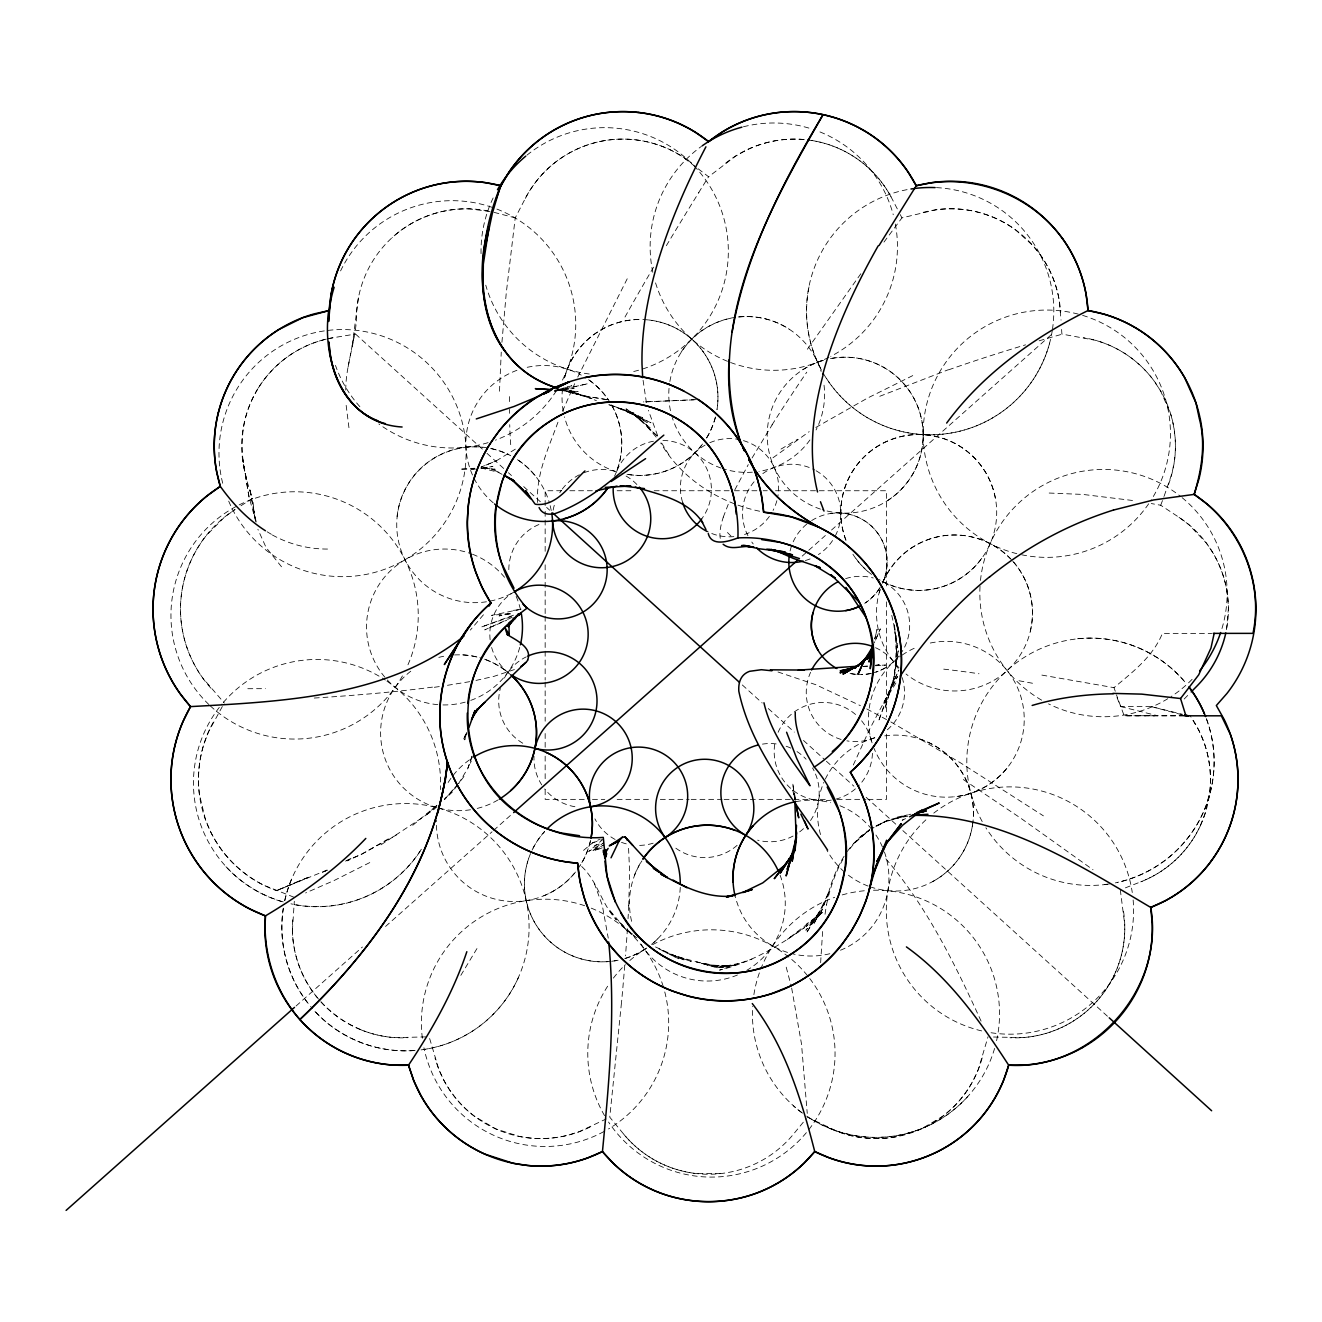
<?xml version="1.0" encoding="UTF-8"?>
<svg xmlns="http://www.w3.org/2000/svg" width="1322" height="1322" viewBox="0 0 1322 1322"><rect width="100%" height="100%" fill="white"/><g stroke="black" fill="none" stroke-linecap="round" stroke-linejoin="round"><path stroke-width="0.75" stroke-dasharray="5 3.75" d="M896.217 635.552L895.87 667.874L897.423 645.301M509.466 401.607L509.598 392.965M499.485 391.246L501.253 352.131M292.41 930.506L294.31 901.274M628.694 905.785L629.669 873.148L628.512 846.824M820.632 962.68L822.73 929.614M345.753 390.106C345.653 363.533 357.056 338.663 356.61 312.174A109.908 109.908 0 0 1 488.198 211.008M501.93 342.282L506.26 292.955L515.233 217.866L525.33 198.399A109.858 109.858 0 0 1 587.679 144.875A109.115 109.115 0 0 1 624.001 139.124A111.081 111.081 0 0 1 670.865 150.163L681.508 156.029L708.592 176.768L735.676 156.046L746.302 150.163A111.048 111.048 0 0 1 793.134 139.141A109.098 109.098 0 0 1 805.329 139.653M1226.469 629.702L1228.419 608.285L1227.808 597.594A109.908 109.908 0 0 0 1179.026 517.332L1160.716 505.252L1151.264 503.55M621.456 1002.952L609.756 1117.173L623.67 1134.111A109.908 109.908 0 0 0 793.514 1134.111L806.172 1118.709M897.407 643.203L893.639 681.954L898.299 650.804L893.275 680.02L884.831 708.923L893.87 678.351L878.452 721.432L889.243 691.687L898.844 670.023M358.411 297.847L352.247 345.554L353.486 338.696L347.851 368.408M825.044 914.246L826.481 904.628M874.85 638.708L877.097 629.289L874.734 638.906M465.741 735.974L464.716 739.857L466.782 732.966M807.428 1117.173L838.264 1131.83L849.914 1135.367A111.412 111.412 0 0 0 898.117 1136.358L921.368 1128.922L942.536 1116.412A108.933 108.933 0 0 0 973.356 1080.239L978.363 1069.349L988.03 1036.762M1164.219 495.932L1172.069 473.078L1174.366 461.147A111.23 111.23 0 0 0 1170.383 413.208L1160.584 390.882L1153.809 380.571A109.495 109.495 0 0 0 1095.376 340.283L1061.88 334.069L1061.533 328.087M472.103 756.068L468.021 767.999L458.602 783.582L463.972 776.477M471.954 756.448L468.021 767.999L471.326 761.026M723.266 517.15L729.314 501.583M828.398 892.697L819.822 915.551L828.977 891.871L813.443 924.805L824.73 902.348L806.271 933.183L819.574 912.114L805.875 930.242L821.689 912.824L805.858 926.689L822.631 912.345L787.201 939.463L804.718 927.449C778.741 946.155 751.012 962.532 719.565 970.117L752.003 959.078M1160.716 505.252L1163.938 496.708M1200.409 825.572L1204.953 814.005L1209.944 790.077A111.23 111.23 0 0 0 1203.929 742.237L1199.186 731L1189.982 715.301M557.95 422.214C548.647 447.96 535.84 474.433 537.608 502.459M853.318 764.975L869.496 729.447L897.638 676.302L883.46 704.147L898.663 670.32M875.528 640.129L880.32 628.859L874.255 642.922M562.528 411.192L574.69 383.677M465.774 734.371L463.295 739.775L467.294 731.248M577.764 377.051L627.306 278.611M222.327 706.526L208.479 731.942L203.952 744.022A119.773 119.773 0 0 0 199.49 794.869L205.571 819.937L210.727 832.017A117.509 117.509 0 0 0 263.475 885.079L294.641 897.489M734.834 489.834L748.269 464.617M752.086 457.941L772.213 424.726M460.833 975.339L476.961 948.568M884.17 702.164L897.208 680.896M698.644 192.698L708.592 176.768M807.378 349.223L861.101 273.373M457.528 785.02L452.19 792.225L444.374 799.513L457.28 785.004M883.972 242.091L901.951 217.866L935.679 209.834A109.362 109.362 0 0 1 1015.511 229.846L1033.027 245.71L1040.431 254.997A108.999 108.999 0 0 1 1059.104 299.532L1061.054 320.139M483.455 614.78L470.302 630.098M444.374 799.513L454.718 787.912M603.41 839.007L588.687 851.418L603.691 842.758L591.777 851.269L603.84 844.923L594.735 850.806L603.989 847.105M1184.182 699.024L1189.783 693.339M847.303 851.484A2606.802 449.777 57.7 0 1 853.582 843.601L860.44 836.644L872.9 827.754M849.815 848.906A2609.81 452.24 57.5 0 1 854.921 842.709L869.43 829.919L860.44 836.644M296.045 1006.025L362.393 947.031M385.545 926.458L492.032 831.802M493.569 830.431L512.093 813.972M802.223 556.083L825.358 535.509M831.538 530.023L1053.766 332.5M436.822 805.379L411.786 826.085M854.921 842.692L869.43 829.919L853.533 843.535M435.219 806.916L424.858 815.955L380.422 845.171M436.871 805.825L424.858 815.955L435.401 808.386M583.547 850.393L592.339 843.006L599.643 839.272M1041.885 675.096L1113.983 687.655C1132.64 672.138 1153.015 656.538 1162.418 633.37L1211.679 633.37M772.973 457.776L809.196 431.65M515.332 449.15L496.444 460.767L481.142 467.079L496.444 460.767M822.631 912.345L806.139 924.293M240.951 505.764L252.684 498.262C241.695 469.938 237.91 438.375 248.139 409.209A109.082 109.082 0 0 1 258.319 388.024M815.806 427.469L867.397 398.153L912.924 375.514M781.021 449.083L797.629 439.251M388.238 838.925L361.964 854.012L347.289 860.853M396.633 834.86L361.964 854.012L343.456 862.027M369.78 862.572L334.086 880.535L305.63 892.945M429.65 1038.53L438.821 1069.333L443.812 1080.206A108.916 108.916 0 0 0 474.615 1116.379L495.767 1128.905L519.034 1136.358A111.478 111.478 0 0 0 567.254 1135.367L578.92 1131.83L606.187 1118.957M327.112 870.074L276.463 890.664L275.092 890.152A118.154 118.154 0 0 1 214.313 720.374M326.931 870.207L321.61 872.801L327.112 870.24M346.48 860.672L351.801 858.077M905.587 818.615L902.166 820.235L905.867 818.516M512.159 617.324L484.777 629.867L506.772 620.216M884.947 821.772L905.967 815.757L884.947 821.772L876.156 825.771L886.451 820.962L871.132 829.026L887.938 820.136L910.775 814.203M879.774 396.286L948.039 369.83M514.423 669.56L493.932 676.368L473.656 680.946M1125.402 887.855L1140.704 881.857A109.627 109.627 0 0 0 1200.442 825.589M513.481 615.176L481.258 627.058L513.647 615.788M592.339 843.006L601.576 839.668M554.645 391.097L571.732 385.743L554.43 390.717M594.421 845.502L601.841 843.304M475.54 469.062L459.924 469.178L474.664 468.252M554.662 391.329L587.943 383.661L558.363 390.337L574.128 388.486L555.554 390.155M521.083 609.145L491.553 615.374L511.68 613.21L499.038 615.903L512.986 613.441M897.407 817.062L907.503 814.914M894.366 818.698L907.966 816.17M739.196 963.358L716.458 967.902L735.891 965.143L711.93 966.085L730.141 966.118L706.609 964.779L723.398 967.142L696.595 961.937L717.301 967.754L674.253 955.624L691.257 961.491L668.486 953.393L684.879 960.301L653.547 946.056M469.674 681.673L442.506 686.118M328.153 338.713A109.908 109.908 0 0 1 333.673 337.655L355.304 334.069M481.026 468.285L492.924 466.451L481.324 468.186M434.327 687.291L440.457 686.415M875.693 665.164L879.295 664.801L875.329 665.197M863.398 666.371L867.381 665.974M513.3 610.351L518.637 609.872M694.067 399.839L643.401 401.971M696.314 399.624L643.318 401.921M863.53 666.585L867.562 666.321M875.627 665.759L885.723 665.082L875.941 665.429M720.44 1173.606L696.694 1173.589A110.156 110.156 0 0 1 623.654 1134.127M360.625 1029.673A109.478 109.478 0 0 0 395.03 1037.638L427.171 1036.861M555.719 390.403L561.883 390.221L557.801 389.99M993.5 1037.01L1022.633 1037.605A109.759 109.759 0 0 0 1124.692 924.194L1120.296 889.855M247.809 688.712L265.375 688.663M561.619 490.743L545.16 490.743L545.16 509.251M569.848 490.743L592.471 490.743M617.143 490.743L633.602 490.743M654.159 490.743L732.305 490.743M734.371 490.743L761.092 490.743M763.158 490.743L767.272 490.743M775.485 490.743L886.55 490.743L886.55 587.447M1184.115 715.813L1124.179 715.813L1116.462 694.827M584.241 799.364L545.16 799.364L545.16 789.085M592.471 799.364L604.798 799.364M617.143 799.364L652.11 799.364M660.322 799.364L689.126 799.364M691.175 799.364L722.027 799.364M724.076 799.364L791.944 799.364M794.01 799.364L828.96 799.364M837.19 799.364L865.976 799.364M868.042 799.364L886.55 799.364L886.55 731.463M1117.007 697.487L1120.593 706.576L1151.462 706.642L1182.711 714.359M1184.446 715.797L1124.146 715.698L1140.952 715.813M471.194 469.046L474.086 469.062M1140.903 715.731L1157.725 715.813M1049.172 493.04L1082.9 494.428L1135.912 500.889M555.703 390.089L578.094 391.676L560.016 389.957M482.794 468.302L495.205 469.277L481.324 467.707M480.844 467.889L498.989 472.433L491.586 468.897L502.046 474.317M558.049 390.106L568.163 391.626L560.462 389.726M702.015 963.391L715.07 965.655M1018.981 680.747L1032.796 683.309M490.032 211.553L469.971 208.909A111.197 111.197 0 0 0 422.776 217.849A108.801 108.801 0 0 0 392.105 237.646M759.638 511.234C719.284 502.79 681.772 478.994 660.719 442.986M571.98 392.915L561.123 389.527L583.564 395.807L608.533 399.905L583.564 395.807L560.445 389.94M1120.593 706.576L1157.675 715.747M777.997 671.989L815.922 684.746L860.374 705.651M494.015 212.346L515.233 217.866M1151.462 706.642L1184 715.301M572.145 392.981L592.025 398.55L569.898 390.833L596.404 400.616M608.748 404.73L633.899 413.042L609.459 404.78L642.575 417.653L618.646 408.035L650.969 422.776L627.62 411.786L647.251 422.577L626.066 408.845L650.358 428.08L631.899 412.398L657.1 435.979M662.851 950.865L678.616 958.764L659 948.849M866.786 708.939L889.062 720.953M890.813 721.911L960.251 762.695L1043.405 815.856M267.11 531.758L272.15 534.766M633.552 935.844L636.973 937.876M963.325 779.55L1020.485 818.004L1093.013 869.76M632.759 934.224L629.536 932.06L635.056 936.819L618.597 921.302L627.752 931.679L608.946 909.404L616.416 919.914C601.312 903.884 597.247 880.138 580.672 865.579M1179.026 517.332L1189.023 524.784L1205.846 542.483A111.544 111.544 0 0 1 1225.858 585.696A108.354 108.354 0 0 1 1228.435 609.326A109.792 109.792 0 0 1 1226.221 631.057M355.535 334.053L485.488 451.942M487.008 453.33L506.888 471.359M508.408 472.747L511.465 475.523M523.694 486.612L540.516 501.881M546.63 507.417L549.688 510.193M742.32 684.961L762.183 702.99M768.297 708.542L794.291 732.107M803.462 740.436L824.862 759.853M826.399 761.241L853.913 786.21M866.141 797.298L896.729 825.044M902.843 830.596L1107.687 1016.453M657.348 436.144L645.962 425.37L658.406 439.631M727.447 532.502L731.611 536.682M281.52 566.791L266.053 547.44L257.889 529.296M320.949 1001.861L322.932 1003.993A109.908 109.908 0 0 0 407.259 1037.753M210.942 688.217A118.154 118.154 0 0 1 235.085 509.499L224.443 517.183L206.331 535.526A120.252 120.252 0 0 0 184.055 580.672A116.353 116.353 0 0 0 180.817 618.167A117.708 117.708 0 0 0 202.58 677.789L224.327 703.056M885.922 858.87C927.515 907.536 955.905 965.82 982.246 1023.674M668.866 454.751L661.149 442.226M807.378 139.884A109.098 109.098 0 0 1 817.492 141.57A109.875 109.875 0 0 1 891.854 198.416L897.374 209.025M900.265 214.627L901.951 217.866M657.645 435.665L648.391 410.316M594.256 883.179L602.287 905.273L608.252 938.157M795.53 798.885L792.754 790.192L794.043 796.108M1113.983 687.655L1115.272 691.241M786.226 967.175L791.234 986.245M249.048 497.072L242.141 455.627L249.048 497.072L256.451 523.512L249.627 488.281L255.196 519.43M791.663 988.063L801.512 1044L807.246 1113.388M891.772 615.408L893.127 621.39M893.573 623.389L896.052 639.551L894.432 624.744M348.942 427.684L345.753 402.103M646.392 402.566L642.69 377.712M254.435 516.076L252.684 498.262M794.869 799.314L792.754 783.07L794.34 796.836M894.73 628.611L896.663 653.646L896.481 635.518M795.183 800.454L794.654 792.291L794.72 796.224M886.55 601.841L886.55 717.069M545.16 511.317L545.16 552.464M545.16 564.808L545.16 614.185M545.16 616.25L545.16 649.168M545.16 651.217L545.16 680.037M545.16 682.086L545.16 721.184M545.16 733.528L545.16 747.922M545.16 756.151L545.16 780.856M811.642 520.587A49.145 49.145 0 0 1 882.319 583.25M880.171 587.282A49.145 49.145 0 0 1 864.307 603.576M790.093 550.943A49.145 49.145 0 0 1 791.795 545.242M793.2 541.789A49.145 49.145 0 0 1 807.692 523.363M830.299 513.597A49.112 49.112 0 0 1 883.707 580.127M879.18 588.885A49.112 49.112 0 0 1 865.398 602.865M816.12 470.764A49.112 49.112 0 0 1 835.041 536.402M832.579 540.549A49.112 49.112 0 0 1 818.401 554.579M810.089 558.909A49.112 49.112 0 0 1 804.668 560.726M753.21 543.92A49.112 49.112 0 0 1 751.788 542.037M747.938 535.724A49.112 49.112 0 0 1 757.043 478.531M762.827 473.607A49.112 49.112 0 0 1 814.716 469.988M743.443 440.623A49.112 49.112 0 0 1 777.947 495.915M776.873 500.708A49.112 49.112 0 0 1 773.073 510.424M769.387 516.39A49.112 49.112 0 0 1 741.163 535.427M733.859 536.633A49.112 49.112 0 0 1 707.154 531.444M682.582 502.211A49.112 49.112 0 0 1 706.477 444.341M709.831 442.721A49.112 49.112 0 0 1 737.709 439.284M902.182 677.608A49.112 49.112 0 0 1 886.401 730.554M874.8 737.593A49.112 49.112 0 0 1 846.873 740.849M841.089 739.461A49.112 49.112 0 0 1 810.584 672.303M875.544 647.697A49.112 49.112 0 0 1 898.894 669.725M884.17 582.358A49.112 49.112 0 0 1 901.901 651.911M899.043 655.927A49.112 49.112 0 0 1 872.454 673.063M870.901 673.427A49.112 49.112 0 0 1 857.829 674.451M856.16 674.336A49.112 49.112 0 0 1 849.484 673.262M845.634 578.623A49.112 49.112 0 0 1 873.264 577.978M885.096 668.007A49.112 49.112 0 0 1 876.007 672.088M871.314 673.394A49.112 49.112 0 0 1 861.828 674.584M854.723 674.253A49.112 49.112 0 0 1 850.079 673.476M981.783 558.264A77.965 77.965 0 0 1 878.75 579.367M867.414 571.137A77.965 77.965 0 0 1 852.905 554.215M845.849 540.153A77.965 77.965 0 0 1 898.679 437.103A77.965 77.965 0 0 1 995.73 500.294M845.981 540.169A77.899 77.899 0 0 1 912.692 434.806A77.899 77.899 0 0 1 995.036 528.47A77.899 77.899 0 0 1 882.005 581.151M871.595 574.459A77.899 77.899 0 0 1 855.152 557.405M1012.768 561.156A77.899 77.899 0 0 1 1029.772 633.106M879.279 592.785A77.899 77.899 0 0 1 880.336 589.199M882.947 582.176A77.899 77.899 0 0 1 1010.124 558.33M1013.759 562.313A77.948 77.948 0 0 1 906.033 674.022M898.96 667.66A77.948 77.948 0 0 1 880.948 586.968M883.179 581.383A77.948 77.948 0 0 1 1012.52 560.908M930.308 643.037A77.899 77.899 0 0 1 1021.493 698.809A77.899 77.899 0 0 1 971.174 793.101A77.899 77.899 0 0 1 874.073 748.417M872.057 742.832A77.899 77.899 0 0 1 900.249 656.456M902.215 655.051A77.899 77.899 0 0 1 917.171 647.02M1006.835 768.33A77.899 77.899 0 0 1 954.385 796.819M884.749 735.858A77.948 77.948 0 0 1 972.761 823.259M972.513 825.06A77.948 77.948 0 0 1 871.38 887.211M868.075 886.054A77.948 77.948 0 0 1 845.783 873.131M844.428 871.975A77.948 77.948 0 0 1 826.961 850.244M820.549 834.579A77.948 77.948 0 0 1 823.804 782.409M825.308 779.121A77.948 77.948 0 0 1 875.065 737.825M919.616 738.981A77.899 77.899 0 0 1 973.322 817.872M972.975 821.722A77.899 77.899 0 0 1 930.886 882.518M634.477 875.214A77.899 77.899 0 0 1 641.153 861.812M780.063 875.147A77.899 77.899 0 0 1 746.88 970.265M737.445 974.992A77.899 77.899 0 0 1 639.319 941.082M631.619 921.335A77.899 77.899 0 0 1 641.897 860.903M884.435 852.029A77.915 77.915 0 0 1 838.495 951.014M829.836 953.724A77.915 77.915 0 0 1 793.217 953.972M787.532 952.418A77.915 77.915 0 0 1 735.396 896.944M795.827 801.677A77.915 77.915 0 0 1 830.728 802.718M839.949 805.759A77.915 77.915 0 0 1 871.694 829.225M875.941 835.041A77.915 77.915 0 0 1 883.212 848.807M680.268 887.359A77.948 77.948 0 0 1 651.515 944.387M645.037 949.113A77.948 77.948 0 0 1 623.835 958.814M616.564 960.516A77.948 77.948 0 0 1 529.907 855.169M533.13 848.063A77.948 77.948 0 0 1 544.482 831.67M530.552 853.549A77.899 77.899 0 0 0 547.242 939A77.899 77.899 0 0 0 610.351 961.441M532.105 850.096A77.899 77.899 0 0 1 544.664 831.472M657.513 939A77.899 77.899 0 0 1 651.977 944.024M645.979 948.518A77.899 77.899 0 0 1 625.57 958.318M618.101 960.251A77.899 77.899 0 0 1 614.251 960.945M590.57 840.28A77.899 77.899 0 0 1 579.994 865.745M575.467 872.057A77.899 77.899 0 0 1 542.351 896.333M590.207 841.784A77.965 77.965 0 0 1 578.656 867.711M574.145 873.66A77.965 77.965 0 0 1 436.508 820.301M448.158 782.475A77.965 77.965 0 0 1 473.111 757.456M497.981 799.975A77.915 77.915 0 0 1 476.796 808.519M470.5 809.758A77.915 77.915 0 0 1 438.607 808.089M436.706 807.56A77.915 77.915 0 0 1 411.82 670.403M438.821 657.381A77.915 77.915 0 0 1 446.588 655.762M454.57 654.935A77.915 77.915 0 0 1 478.481 657.431M486.033 659.843A77.915 77.915 0 0 1 511.531 675.625M462.634 654.836A77.899 77.899 0 0 1 481.043 658.042M484.629 659.215A77.899 77.899 0 0 1 507.879 672.303M519.728 647.4A77.948 77.948 0 0 1 470.235 700.561M465.212 702.131A77.948 77.948 0 0 1 439.582 704.791M437.797 704.659A77.948 77.948 0 0 1 368.309 610.433A77.948 77.948 0 0 1 470.632 553.554M472.516 554.249A77.948 77.948 0 0 1 504.558 577.301M516.158 596.338A77.948 77.948 0 0 1 520.703 610.599M511.234 593.545A77.899 77.899 0 0 1 398.17 539.64A77.899 77.899 0 0 1 482.778 447.282M491.487 448.703A77.899 77.899 0 0 1 510.738 455.726M517.464 459.676A77.899 77.899 0 0 1 549.175 502.096M550.167 505.665A77.899 77.899 0 0 1 551.373 511.267M397.079 516.538A77.899 77.899 0 0 1 486.661 447.695M490.561 448.422A77.899 77.899 0 0 1 508.838 454.702M518.654 460.436A77.899 77.899 0 0 1 535.129 475.672M611.475 404.813A77.965 77.965 0 0 1 614.532 476.234M493.172 502.773A77.965 77.965 0 0 1 474.218 478.663M472.499 475.044A77.965 77.965 0 0 1 519.744 369.334M527.197 367.318A77.965 77.965 0 0 1 581.234 375.118M588.67 379.745A77.965 77.965 0 0 1 609.425 401.425M612.169 406.036A77.899 77.899 0 0 1 616.482 471.739M589.513 380.372A77.899 77.899 0 0 1 608.219 399.608M564.659 377.348A77.965 77.965 0 0 1 656.142 321.18A77.965 77.965 0 0 1 716.987 409.638A77.899 77.899 0 0 0 652.209 320.453A77.899 77.899 0 0 0 648.458 319.941M715.318 417.521A77.965 77.965 0 0 1 705.816 439.218M701.404 445.464A77.965 77.965 0 0 1 621.869 473.259M616.895 471.904A77.965 77.965 0 0 1 564.477 416.827M563.288 411.373A77.965 77.965 0 0 1 562.494 388.899M715.483 416.959A77.899 77.899 0 0 1 706.774 437.714M702.511 444.043A77.899 77.899 0 0 1 627.818 474.433M564.494 377.91A77.899 77.899 0 0 1 640.988 319.478M824.036 385.214A77.899 77.899 0 0 1 816.054 429.947M809.94 439.978A77.899 77.899 0 0 1 758.96 471.425M752.367 472.185A77.899 77.899 0 0 1 724.588 469.194M721.002 468.038A77.899 77.899 0 0 1 672.254 417.471M670.485 410.712A77.899 77.899 0 0 1 669.576 383.397M669.874 381.513A77.899 77.899 0 0 1 730.488 318.288M739.196 316.95A77.899 77.899 0 0 1 821.127 371.515M681.21 352.032A77.899 77.899 0 0 1 734.305 317.495M738.238 316.966A77.899 77.899 0 0 1 789.036 329.112M832.199 358.312A77.948 77.948 0 0 1 922.987 440.309A77.948 77.948 0 0 1 822.201 509.664M820.483 509.119A77.948 77.948 0 0 1 824.564 359.997M887.673 500.542A77.899 77.899 0 0 0 910.594 392.717A77.899 77.899 0 0 0 830.447 358.593M802.735 369.78A77.899 77.899 0 0 1 823.094 360.394M936.488 187.625A123.673 123.673 0 0 1 1052.543 328.781M1052.279 330.583A123.673 123.673 0 0 1 823.226 373.267M821.441 370.094A123.673 123.673 0 0 1 911.106 188.947M1049.635 343.059A123.607 123.607 0 0 1 826.514 378.489M820.549 368.227A123.607 123.607 0 0 1 809.295 285.469M1082.619 315.363A123.657 123.657 0 0 1 1150.685 500.774M1148.669 503.798A123.657 123.657 0 0 1 1020.419 554.513M1016.833 553.67A123.657 123.657 0 0 1 927.218 402.235A123.657 123.657 0 0 1 1079.793 314.537M1182.099 497.65A123.657 123.657 0 0 1 1220.437 633.255M1192.113 679.326A123.657 123.657 0 0 1 1171.127 696.611M1167.822 698.694A123.657 123.657 0 0 1 1048.528 703.866M1041.67 700.181A123.657 123.657 0 0 1 980.032 586.29M980.478 580.474A123.657 123.657 0 0 1 1180.579 496.428M1206.589 719.35A123.657 123.657 0 0 1 1115.371 882.881M1107.39 884.253A123.657 123.657 0 0 1 985.882 827.754M982.213 821.557A123.657 123.657 0 0 1 1185.52 682.697M1077.513 638.741A123.574 123.574 0 0 1 1168.284 665.644A123.574 123.574 0 0 1 1185.223 682.334M1206.342 718.557A123.574 123.574 0 0 1 1117.503 882.369M1109.786 883.84A123.574 123.574 0 0 1 1103.473 884.666M1133.136 899.985A123.657 123.657 0 0 1 990.079 1032.581M981.684 1030.912A123.657 123.657 0 0 1 928.375 817.607M933.778 813.113A123.657 123.657 0 0 1 1132.276 892.532M873.462 890.235A123.574 123.574 0 0 1 996.557 1040.761M994.59 1048.429A123.574 123.574 0 0 1 805.709 1115.438M802.487 1113.141A123.574 123.574 0 0 1 752.631 1006.389M753.887 994.656A123.574 123.574 0 0 1 834.678 897.324M842.213 894.911A123.574 123.574 0 0 1 865.563 890.648M967.787 1096.483A123.574 123.574 0 0 1 808.205 1117.173M801.81 1112.678A123.574 123.574 0 0 1 793.233 1105.638M652.589 944.685A123.657 123.657 0 0 1 808.767 1129.682M806.37 1132.657A123.657 123.657 0 0 1 608.55 1122.048M604.567 1115.652A123.657 123.657 0 0 1 608.731 984.576M613.375 978.098A123.657 123.657 0 0 1 625.356 964.647M629.817 960.532A123.657 123.657 0 0 1 646.739 948.056M664.768 991.946A123.657 123.657 0 0 1 608.533 1128.938M603.956 1131.549A123.657 123.657 0 0 1 423.932 1047.751M422.362 1038.266A123.657 123.657 0 0 1 587.629 906.76M591.248 908.148A123.657 123.657 0 0 1 663.28 986.658M437.995 807.907A123.64 123.64 0 0 1 421.586 1049.767M413.968 1050.527A123.64 123.64 0 0 1 310.571 1006.406M308.175 1003.431A123.64 123.64 0 0 1 284.015 904.231M284.792 900.497A123.64 123.64 0 0 1 436.855 807.593M518.439 977.503A123.64 123.64 0 0 1 421.057 1049.883M415.108 1050.494A123.64 123.64 0 0 1 315.198 1011.694M307.448 1002.555A123.64 123.64 0 0 1 283.239 908.743M284.726 900.712A123.64 123.64 0 0 1 292.542 876.932M420.016 851.418A123.574 123.574 0 0 1 292.939 904.38M281.388 901.488A123.574 123.574 0 0 1 225.153 865.827M386.966 681.161A123.574 123.574 0 0 1 440.408 789.565M421.354 849.22A123.574 123.574 0 0 1 290.939 903.818M283.255 901.885A123.574 123.574 0 0 1 221.997 704.031M223.352 702.428A123.574 123.574 0 0 1 385.264 680.02M208.876 704.527A123.657 123.657 0 0 1 196.284 540.417A123.657 123.657 0 0 1 357.898 509.201A123.657 123.657 0 0 1 407.341 666.189M402.433 675.906A123.657 123.657 0 0 1 210.231 705.816M222.707 483.257A123.574 123.574 0 0 1 370.788 332.814A123.574 123.574 0 0 1 436.442 533.444A123.574 123.574 0 0 1 228.078 499.65M496.907 209.091A123.657 123.657 0 0 1 561.305 382.339M556.413 390.734A123.657 123.657 0 0 1 495.42 440.16M488.082 442.639A123.657 123.657 0 0 1 378.869 423.965M359.881 406.697A123.657 123.657 0 0 1 335.474 365.401M340.58 270.911A123.657 123.657 0 0 1 493.635 207.868M526.966 155.137A123.657 123.657 0 0 1 713.748 193.045A123.657 123.657 0 0 1 641.401 369.383M638.559 370.226A123.657 123.657 0 0 1 631.999 371.895M589.265 373.994A123.657 123.657 0 0 1 485.752 285.172M481.043 253.659A123.657 123.657 0 0 1 494.659 194.863M895.358 224.046A123.657 123.657 0 0 1 830.728 356.395M828.911 357.32A123.657 123.657 0 0 1 728.439 361.683M727.497 361.303A123.657 123.657 0 0 1 655.051 281.173M652.837 272.349A123.657 123.657 0 0 1 701.404 146.378M743.443 126.763A123.657 123.657 0 0 1 811.411 128.862M819.971 131.936A123.657 123.657 0 0 1 893.242 214.742M590.141 1126.988A109.908 109.908 0 0 1 434.988 1057.914M982.196 1057.914A109.908 109.908 0 0 1 827.043 1126.988M1123.568 911.536A109.908 109.908 0 0 1 1009.925 1037.753M1193.188 720.325A109.908 109.908 0 0 1 1140.704 881.857M1168.433 484.728A109.908 109.908 0 0 0 1160.733 391.13L1154.932 382.124A109.908 109.908 0 0 0 1083.511 337.655M948.552 369.846A2773.771 365.384 -2.1 0 1 1025.558 344.844M1039.142 340.812A2773.771 365.384 -2.1 0 1 1062.508 334.086M923.169 212.346A109.908 109.908 0 0 1 1060.574 312.174M725.728 163.085A109.908 109.908 0 0 1 809.295 140.115M811.262 140.413A109.908 109.908 0 0 1 891.854 198.399M525.33 198.399A109.908 109.908 0 0 1 691.456 163.085M258.302 388.024A109.891 109.891 0 0 1 333.673 337.639M246.553 478.3A109.908 109.908 0 0 1 326.319 339.126M317.363 997.73A109.908 109.908 0 0 1 292.806 918.294M360.658 1029.574A109.759 109.759 0 0 1 292.36 930.506M327.526 549.06A5959.13 815.74 -76.7 0 1 272.134 534.865M828.53 892.912A2606.802 449.777 57.7 0 1 846.311 852.888M826.531 904.678A2609.81 452.24 57.5 0 1 842.924 859.383M628.743 905.454A3354.129 83.666 -80.4 0 1 628.033 918.658M627.421 928.804A3354.129 83.666 -80.4 0 1 625.488 955.889M624.744 965.341A3354.129 83.666 -80.4 0 1 621.538 1002.44M432.492 687.126A3423.418 174.719 4.1 0 1 311.298 698.231M510.705 444.671A2434.645 151.683 -76.6 0 1 509.73 424.676M509.548 413.34A2434.645 151.683 -76.6 0 1 509.548 409.357M624.992 317.032A2220.894 175.694 -50.9 0 1 654.39 265.805M666.354 245.677A2220.894 175.694 -50.9 0 1 698.892 192.417M720.275 538.351A2502.959 149.584 -46.7 0 1 723.299 517.117M772.031 424.891A2959 176.834 -46.7 0 1 806.767 372.176M943.726 669.147A2446.708 297.962 25.7 0 1 978.991 673.757M662.933 440.441A49.112 49.112 0 0 1 700.974 519.81M616.994 470.549A49.112 49.112 0 0 1 654.902 440.986M508.821 569.683A49.112 49.112 0 0 1 540.07 524.057M508.706 673.03A49.112 49.112 0 0 1 491.057 645.235M490.132 639.765A49.112 49.112 0 0 1 515.514 591.149M522.752 743.228A49.112 49.112 0 0 1 500.344 688.415M504.409 678.021A49.112 49.112 0 0 1 526.272 656.852M574.921 806.717A49.112 49.112 0 0 1 544.697 788.97M541.772 784.904A49.112 49.112 0 0 1 533.989 756.217M653.151 843.188A49.112 49.112 0 0 1 638.526 845.402M626.264 843.849A49.112 49.112 0 0 1 620.464 841.965M615.127 839.47A49.112 49.112 0 0 1 594.917 818.847M815.509 774.014A49.112 49.112 0 0 1 809.378 822.102M803.479 828.663A49.112 49.112 0 0 1 796.125 834.281M793.051 836.049A49.112 49.112 0 0 1 757.638 840.164M762.447 744.121A49.112 49.112 0 0 1 777.6 744.104M786.127 746.219A49.112 49.112 0 0 1 791.63 748.516M797.001 751.574A49.112 49.112 0 0 1 806.09 759.241M812.551 767.966A49.112 49.112 0 0 1 814.071 770.809M737.114 845.353A49.112 49.112 0 0 1 674.022 846.807M872.437 753.342A49.145 49.145 0 0 1 857.862 786.573M855.4 788.837A49.145 49.145 0 0 1 836.182 799.05M831.29 800.107A49.145 49.145 0 0 1 775.403 740.684M778.129 732.289A49.145 49.145 0 0 1 858.275 717.069M861.614 720.804A49.145 49.145 0 0 1 871.809 743.625M553.158 510.16A49.112 49.112 0 0 1 555.257 502.178M559.768 492.759A49.112 49.112 0 0 1 561.387 490.313M562.28 489.074A49.112 49.112 0 0 1 579.383 474.763M583.994 472.714A49.112 49.112 0 0 1 617.952 472.285M626.099 476.052A49.112 49.112 0 0 1 637.634 485.273M298.475 881.311L276.463 890.664L309.761 876.767L298.475 881.311"/><path stroke-width="1.5" d="M557.801 388.238C488.727 367.962 470.649 289.055 488.628 226.74M732.091 332.334C745.542 253.956 782.723 182.287 823.061 114.667C767.057 212.247 701.106 330.434 741.807 445.448M863.927 130.548A138.149 138.149 0 0 0 778.708 112.436A136.05 136.05 0 0 0 721.647 132.365L708.592 141.619A137.389 137.389 0 0 0 500.939 185.758L500.708 185.691C471.31 255.807 470.235 361.22 557.851 388.255M484.149 252.056L492.313 213.536L500.493 185.642A137.389 137.389 0 0 0 329.178 310.538L302.639 317.726L279.041 329.442A137.389 137.389 0 0 0 220.295 486.347L206.794 496.081A144.313 144.313 0 0 0 167.63 545.441A146.511 146.511 0 0 0 155.451 635.667A144.313 144.313 0 0 0 180.106 693.653L190.533 706.609A145.635 145.635 0 0 0 265.441 915.882L264.929 931.25A136.232 136.232 0 0 0 278.645 987.964A138.132 138.132 0 0 0 337.044 1048.908A136.232 136.232 0 0 0 393.13 1065.053L408.498 1065.202C432.129 1029.755 453.297 992.244 466.831 951.708M796.538 831.918L796.257 840.148L794.853 802.157M729.05 359.733C727.166 390.701 731.182 422.66 744.501 450.918L742.667 447.249M638.344 112.469A138.149 138.149 0 0 0 553.125 130.581A136.067 136.067 0 0 0 509.086 172.009L500.939 185.758L485.257 182.618A136.067 136.067 0 0 0 425.006 187.625A138.149 138.149 0 0 0 385.578 207.571A138.149 138.149 0 0 0 354.428 238.918A136.067 136.067 0 0 0 331.045 294.657L328.616 321.494L328.732 310.62C321.527 360.923 343.968 423.651 402.103 427.006M483.141 264.103C480.828 294.178 486.132 326.319 504.707 350.859M796.505 825.325L794.985 850.905L796.422 836.909M915.072 815.36C1001.878 814.831 1078.653 864.803 1150.735 907.437C1164.946 989.814 1092.038 1070.688 1008.686 1065.202A137.389 137.389 0 0 1 814.732 1151.561L803.908 1163.31A136.05 136.05 0 0 1 752.218 1194.675C724.059 1203.896 693.125 1203.896 664.966 1194.675A136.05 136.05 0 0 1 613.276 1163.31L602.452 1151.561C609.161 1082.024 615.672 1011.743 608.682 941.975M606.715 853.533L605.889 857.036L605.79 849.583L604.055 851.715L604.782 858.176M872.917 644.607L870.256 668.734L872.619 648.144M569.187 381.893L552.084 388.718L536.815 397.046A146.56 146.56 0 0 0 499.385 430.542L489.9 444.027A149.816 149.816 0 0 0 468.285 505.483L467.244 521.959A146.56 146.56 0 0 0 475.457 571.501L482.15 587.546L490.925 603.096C446.241 641.203 428.196 706.758 447.514 762.282L445.514 779.104L437.913 812.931M475.722 473.524C494.246 419.438 546.151 379.364 603.129 374.886A146.56 146.56 0 0 1 653.2 379.199C685.044 387.743 713.748 406.895 733.859 433.021A146.56 146.56 0 0 1 757.043 477.606L761.307 494.478L763.637 512.209L791.366 516.852L818.962 527.263C881.229 556.942 915.452 633.089 896.134 699.321A148.246 148.246 0 0 1 850.31 772.213L859.069 787.763L865.778 803.809A146.56 146.56 0 0 1 873.991 853.368C874.536 921.632 822.466 985.287 755.292 997.895A146.742 146.742 0 0 1 688.002 996.11L672.303 991.021A149.799 149.799 0 0 1 618.085 954.831L607.36 942.289A146.56 146.56 0 0 1 584.192 897.704L579.912 880.832L577.598 863.101C519.149 859.449 465.559 818.037 447.514 762.282C436.409 864.158 372.077 950.799 299.879 1019.526L300.193 1019.89A137.389 137.389 0 0 0 408.498 1065.202L413.769 1080.685L420.842 1095.409A137.389 137.389 0 0 0 602.452 1151.561A137.389 137.389 0 0 0 814.749 1151.561L829.423 1157.89A136.067 136.067 0 0 0 889.392 1165.508A138.149 138.149 0 0 0 932.109 1154.205A138.149 138.149 0 0 0 969.109 1130.029A136.067 136.067 0 0 0 1003.563 1080.355L1008.686 1065.202C980.28 1021.509 949.328 977.569 906.413 946.899M467.872 703.453C471.012 664.222 495.981 630.875 526.916 608.252C478.3 552.299 485.471 460.882 550.497 420.974C588.835 395.956 641.319 395.757 679.905 420.396C720.11 444.556 739.378 492.28 737.924 537.905C728.951 541.309 711.484 547.027 708.262 533.51M796.538 832.992L792.208 861.316L796.191 838.181L786.144 875.924L792.06 854.309L787.185 869.38L792.919 853.995M447.514 762.282C436.177 864.109 372.242 950.882 299.879 1019.526L299.549 1019.179C274.976 990.872 262.814 953.212 265.441 915.882C301.796 894.184 336.515 869.149 365.814 838.412M865.563 901.604C880.584 859.118 874.85 810.022 850.294 772.213C872.223 753.044 888.301 727.447 896.118 699.404L896.134 699.355A148.328 148.328 0 0 0 763.637 512.209C760.414 467.178 735.776 424.329 698.049 399.409M486.232 239.662L489.024 226.839L483.323 264.152L483.042 286.791M1214.174 633.37L1210.952 648.094L1198.707 674.848L1180.546 698.528L1185.917 715.813L1221.346 715.813L1230.22 734.024A137.389 137.389 0 0 1 1156.684 904.959L1150.735 907.437L1152.222 923.367A136.067 136.067 0 0 1 1140.952 982.758A138.265 138.265 0 0 1 1082.553 1047.586M873.313 644.673L869.05 661.975L872.999 646.607M1213.232 633.37L1252.959 633.37C1264.229 580.722 1238.681 523.859 1194.163 494.395C1201.599 470.004 1206.011 443.597 1199.302 418.529L1196.03 403.094L1184.529 377.381A137.389 137.389 0 0 0 1088.006 310.538A137.389 137.389 0 0 0 1065.268 242.637C1033.54 194.896 971.72 171.496 916.245 185.758A137.389 137.389 0 0 0 708.592 141.619L695.554 132.365A136.067 136.067 0 0 0 638.476 112.436M823.408 373.762C813.013 412.018 807.725 453.033 817.558 491.982M475.705 473.573C460.684 516.142 466.451 565.155 490.925 603.096A148.328 148.328 0 0 0 577.598 863.084C580.705 908.115 605.476 950.997 643.17 975.9M869.314 889.177L876.817 863.977L886.632 840.181M608.137 848.41L605.426 852.773M1113.471 510.061L1153.544 499.964L1194.163 494.395L1198.922 479.126A136.067 136.067 0 0 0 1200.227 418.694M658.439 259.988C670.469 220.807 686.928 183.114 705.915 146.825M500.939 185.758L495.866 199.738M469.062 727.15L475.044 710.575L471.491 719.73L477.655 708.625L472.879 715.929M876.817 863.977L872.041 877.015L886.715 842.643L876.899 861.382M611.028 857.813L619.159 840.842L622.365 837.206L625.009 836.925L650.837 865.051L667.213 877.494L660.917 874.189C682.846 886.285 706.064 898.332 732.008 896.085L726.67 896.663L735.511 894.977L726.406 897.027L751.987 889.623M865.513 901.753L859.234 916.89L851.318 931.299L841.833 944.784A146.742 146.742 0 0 1 789.135 986.592L772.478 993.268C729.694 1007.661 680.681 1001.084 643.203 975.917M873.297 646.227L867.546 658.918L873.495 644.69M867.546 658.918L873.131 645.764M527.627 660.025C532.733 647.4 515.729 640.013 507.268 634.626L504.905 627.52L509.168 634.593L507.268 634.626M869.562 653.432L863.993 660.967L858.094 674.088L863.993 660.967L873.032 646.144M218.229 413.092A136.232 136.232 0 0 0 216.593 471.425L220.295 486.347L211.834 492.181A145.635 145.635 0 0 0 190.533 706.609L183.031 721.465A144.313 144.313 0 0 0 170.951 783.302A146.511 146.511 0 0 0 201.655 869.017A144.313 144.313 0 0 0 250.205 909.172L265.441 915.882M862.093 664.751L865.464 658.24M877.048 861.167L886.732 843.089L901.24 823.639L886.401 843.106L902.612 825.225L921.748 810.221L917.584 812.914M508.491 626.744L511.184 621.902L507.83 626.397M879.08 245.479L916.245 185.758L931.927 182.618A136.05 136.05 0 0 1 992.178 187.625A138.149 138.149 0 0 1 1062.657 238.836M489.157 606.071L490.925 603.096M794.175 850.856L780.261 873.082L789.581 858.804L774.378 878.552L789.581 858.804M462.981 635.552L444.324 664.553L471.425 623.604M866.373 657.645L862.44 663.578L869.479 653.613M900.299 676.054C924.987 638.807 954.881 604.898 989.649 576.756M473.028 715.946L479.605 707.32L525.66 662.504M946.651 423.073C982.841 373.895 1033.738 337.457 1088.006 310.538L1103.606 314.041A136.067 136.067 0 0 1 1156.601 343.125A138.149 138.149 0 0 1 1200.161 418.578M508.392 626.182L513.432 619.952L507.731 625.422M869.678 653.58L860.192 664.156L868.521 656.852M584.952 470.929C571.121 483.621 557.289 506.673 536.005 504.343M1191.188 691.918L1196.774 686.234A109.792 109.792 0 0 0 1225.808 633.007M620.53 912.329C652.275 971.885 736.42 991.864 791.779 953.658C855.962 913.271 862.572 822.664 814.302 767.057C861.564 736.139 887.393 673.856 867.001 619.869C849.368 566.394 792.671 534.914 737.924 537.905M474.201 712.674L479.605 707.32M475.92 711.038L484.744 702.428M784.161 865.745L762.794 882.865L742.865 892.515L752.02 889.673M510.209 623.158L515.679 618.002L509.053 622.91M832.282 751.458C888.648 705.138 886.748 608.665 827.737 565.138A123.557 123.557 0 0 0 779.583 542.284L761.67 539.607M663.842 435.12C629.718 463.427 597.759 498.245 555.19 513.547A1552.342 123.855 -53.8 0 1 539.095 507.532M66.1 1210.407L294.492 1007.397M513.63 812.6L797.579 560.197M464.005 636.064C387.759 697.041 283.9 701.453 190.533 706.609M850.013 670.122L843.139 673.939L858.044 665.263L868.356 656.836M622.365 837.206L609.723 845.601L619.159 840.842L609.277 845.865M645.599 458.651L611.111 481.522M513.184 618.613L519.596 614.598L515.944 616.201M843.139 673.939L861.977 663.115M858.044 665.263L863.382 662.239M853.45 668.205L856.887 666.288L840.263 672.766L856.887 666.288M558.495 387.098L568.972 381.975L558.446 386.966M909.569 816.781L939.215 802.983L916.477 812.683M517.629 614.813L521.281 613.144L517.464 614.466M1150.735 907.437L1165.277 900.761A136.067 136.067 0 0 0 1211.068 861.3M540.896 395.295L513.977 406.498L476.284 418.925M602.452 1151.561L587.761 1157.89A136.067 136.067 0 0 1 527.792 1165.508L513.118 1163.277L485.075 1154.205A138.149 138.149 0 0 1 448.075 1130.029A136.05 136.05 0 0 1 413.621 1080.355L408.498 1065.202M848.559 669.643L856.094 667.445M914.543 813.988L926.044 810.948L916.51 812.98M595.825 490.892L617.027 486.099M856.012 667.346L840.148 670.932L855.813 667.412M329.178 310.538L314.173 313.876A136.232 136.232 0 0 0 262.681 341.324A138.149 138.149 0 0 0 218.246 413.092M916.774 812.931L926.044 810.948M851.798 668.321L855.532 667.726M585.084 377.613C618.349 370.755 653.712 375.564 683.92 391.081M858.54 666.189L798.306 670.122L804.404 670.056L770.313 669.824M911.965 815.343L927.961 814.253M605.245 487.355L630.825 486.017L627.223 485.868M1008.686 1065.202L1024.682 1065.02A136.067 136.067 0 0 0 1082.569 1047.602M744.749 545.457L753.821 547.258C743.79 544.152 731.942 551.505 723.134 544.267M1184.446 715.797L1188.561 715.813L1184.661 714.838M1112.909 693.389L1141.778 694.133L1180.546 698.528M551.671 389.626L535.327 388.668L551.621 389.808M467.327 712.988C464.848 785.863 531.89 842.692 603.295 837.404L606.98 875.891L615.358 902.166M620.216 485.736L644.475 488.578M771.949 670.783L761.389 669.709L749.69 671.295A1244.316 133.291 42 0 0 738.816 691.191C751.408 751.441 794.753 799.777 827.605 850.145M741.559 545.507L753.821 547.258M743.047 545.755L748.616 546.564M579.548 835.702L561.652 833.025A123.624 123.624 0 0 1 513.481 810.171C454.652 766.611 452.322 670.254 508.937 623.852L509.168 634.593M768.974 549.324L785.152 552.001L758.646 548.696L743.08 545.226M766.909 549.093L792.506 554.86L770.891 549.44L799.48 558.562M635.254 487.058C659.645 494.709 687.423 499.782 702.742 522.653M385.247 423.585C349.355 414.133 329.922 377.051 329.062 342.051C330.55 374.109 345.967 408.862 377.828 420.76M774.989 550.216L793.167 558.347L820.301 567.7L815.096 565.833L835.355 578.243L830.976 574.789L858.821 601.659M686.928 887.74L673.014 880.072M507.268 477.027L514.109 480.877L503.946 475.094L514.06 481.538L530.601 498.758L525.594 490.677L535.013 504.013M265.425 530.766C247.478 519.315 232.589 503.616 220.295 486.347M667.213 877.494L653.25 868.157L658.62 871.76L646.342 861.2L650.837 865.051M1194.163 494.395L1206.986 503.946A136.05 136.05 0 0 1 1243.572 552.067A138.149 138.149 0 0 1 1252.694 638.84A136.067 136.067 0 0 1 1226.899 693.521L1216.339 705.535L1224.172 719.465A136.067 136.067 0 0 1 1238.036 778.311A138.149 138.149 0 0 1 1211.101 861.167M552.745 512.969L739.262 682.185M1109.224 1017.824L1211.646 1110.761M523.446 490.247L511.284 478.961L525.974 492.875M626.099 838.065L632.577 845.171M752.268 1003.563C785.4 1046.578 801.413 1099.706 814.749 1151.561M845.997 587.447L866.241 617.787M916.245 185.758L908.098 172.009A136.067 136.067 0 0 0 864.059 130.581M814.302 767.057C804.437 750.483 794.687 732.206 795.266 712.343M748.963 459.775C764.546 488.859 790.226 511.399 818.847 527.214C790.259 511.333 764.546 488.776 748.896 459.742M827.192 787.086L839.536 812.055A119.426 119.426 0 0 1 845.733 866.125L839.338 893.342A120.897 120.897 0 0 1 764.017 967.126A121.971 121.971 0 0 1 736.569 972.942A119.707 119.707 0 0 1 682.664 965.572A121.806 121.806 0 0 1 637.501 935.332C619.06 914.807 606.881 888.814 604.997 861.151M514.027 588.224L501.699 563.271A119.36 119.36 0 0 1 495.486 509.234L501.881 482.001A120.897 120.897 0 0 1 577.202 408.201A121.971 121.971 0 0 1 604.65 402.367A119.724 119.724 0 0 1 658.554 409.737A121.806 121.806 0 0 1 703.734 439.978C722.176 460.502 734.354 486.496 736.222 514.159M603.229 850.244L604.584 855.202L603.245 851.996M701.338 520.504L705.981 529.593M800.851 814.17L808.023 829.01L804.52 821.045M786.59 732.239L796.736 758.498L809.989 785.764C791.713 760.117 771.023 734.14 763.951 702.775M820.466 501.749L824.003 511.069M795.745 804.007L798.736 817.822L796.026 804.867M1088.006 310.538L1086.155 294.657A136.067 136.067 0 0 0 1062.772 238.918M642.69 377.712L642.013 364.508A4253.452 806.189 -31.8 0 1 658.521 259.938M860.027 606.005A49.145 49.145 0 0 1 789.251 555.637M859.168 606.434A49.112 49.112 0 0 1 845.667 610.632M803.247 561.139A49.112 49.112 0 0 1 756.779 548.035M707.088 531.477A49.145 49.145 0 0 1 682.681 502.79M811.592 670.023A49.145 49.145 0 0 1 873.214 646.689M836.843 668.519A49.112 49.112 0 0 1 838.495 581.531M817.921 650.011A49.112 49.112 0 0 1 813.013 612.714M642.872 859.25A77.965 77.965 0 0 1 778.509 871.462M643.219 858.672A77.899 77.899 0 0 1 735.197 830.365M735.098 896.118A77.965 77.965 0 0 1 795.778 801.644M733.082 882.187A77.899 77.899 0 0 1 752.995 825.936M547.242 828.729A77.899 77.899 0 0 1 680.268 883.79M546.151 752.416A77.899 77.899 0 0 1 591.314 836.479M473.838 756.994A77.965 77.965 0 0 1 590.984 838.148M511.564 675.559A77.948 77.948 0 0 1 499.303 799.166M510.887 674.898A77.899 77.899 0 0 1 510.738 790.573M521.248 613.21A77.899 77.899 0 0 1 520.389 644.839M551.737 513.019A77.899 77.899 0 0 1 514.572 591.612M607.525 488.38A77.948 77.948 0 0 1 494.56 503.946M606.98 489.173A77.899 77.899 0 0 1 563.965 518.802M911.122 188.98A123.657 123.657 0 0 1 935.133 187.592M1220.619 632.676A123.657 123.657 0 0 1 1199.616 670.849M1188.941 686.928A123.574 123.574 0 0 1 1205.614 716.607M328.914 313.645A123.657 123.657 0 0 1 334.135 287.287M497.469 189.724A123.657 123.657 0 0 1 525.759 156.128M702.18 145.833A123.657 123.657 0 0 1 741.923 127.16M822.879 373.994A5562.827 983.304 -25.3 0 1 878.188 245.842M989.699 576.871A6772.011 1576.452 66.3 0 1 1113.471 510.044M1032.152 705.452A5293.453 1112.033 59 0 1 1113.157 693.819M625.009 836.909A2947.168 73.503 -80.4 0 1 627.058 840.065M527.742 660.042A2937.55 150.03 4.1 0 1 520.785 666.503M701.668 518.951A49.112 49.112 0 0 1 613.259 486.579M553.224 520.918A49.112 49.112 0 0 1 604.683 585.167A49.112 49.112 0 0 1 525.098 606.22M524.685 605.84A49.112 49.112 0 0 1 523 604.204M514.754 591.595A49.112 49.112 0 0 1 577.334 603.526A49.112 49.112 0 0 1 575.5 667.197A49.112 49.112 0 0 1 512.341 675.509M527.808 656.109A49.112 49.112 0 0 1 596.85 696.925A49.112 49.112 0 0 1 535.327 748.401M535.146 747.723A49.112 49.112 0 0 1 587.563 709.336A49.112 49.112 0 0 1 632.197 756.531A49.112 49.112 0 0 1 590.951 806.734M590.686 807.478A49.145 49.145 0 0 1 621.836 750.02A49.145 49.145 0 0 1 682.516 774.295A49.145 49.145 0 0 1 665.429 837.371M745.162 835.041A49.112 49.112 0 0 1 758.134 744.997M664.801 837.008A49.112 49.112 0 0 1 671.741 771.982A49.112 49.112 0 0 1 737.131 771.486A49.112 49.112 0 0 1 745.079 836.396M639.336 487.124A49.112 49.112 0 0 1 618.894 564.61A49.112 49.112 0 0 1 552.53 519.695M1189.288 687.457A123.657 123.657 0 0 1 1204.375 713.698M549.671 391.13L542.648 394.468L549.721 391.246"/></g></svg>
